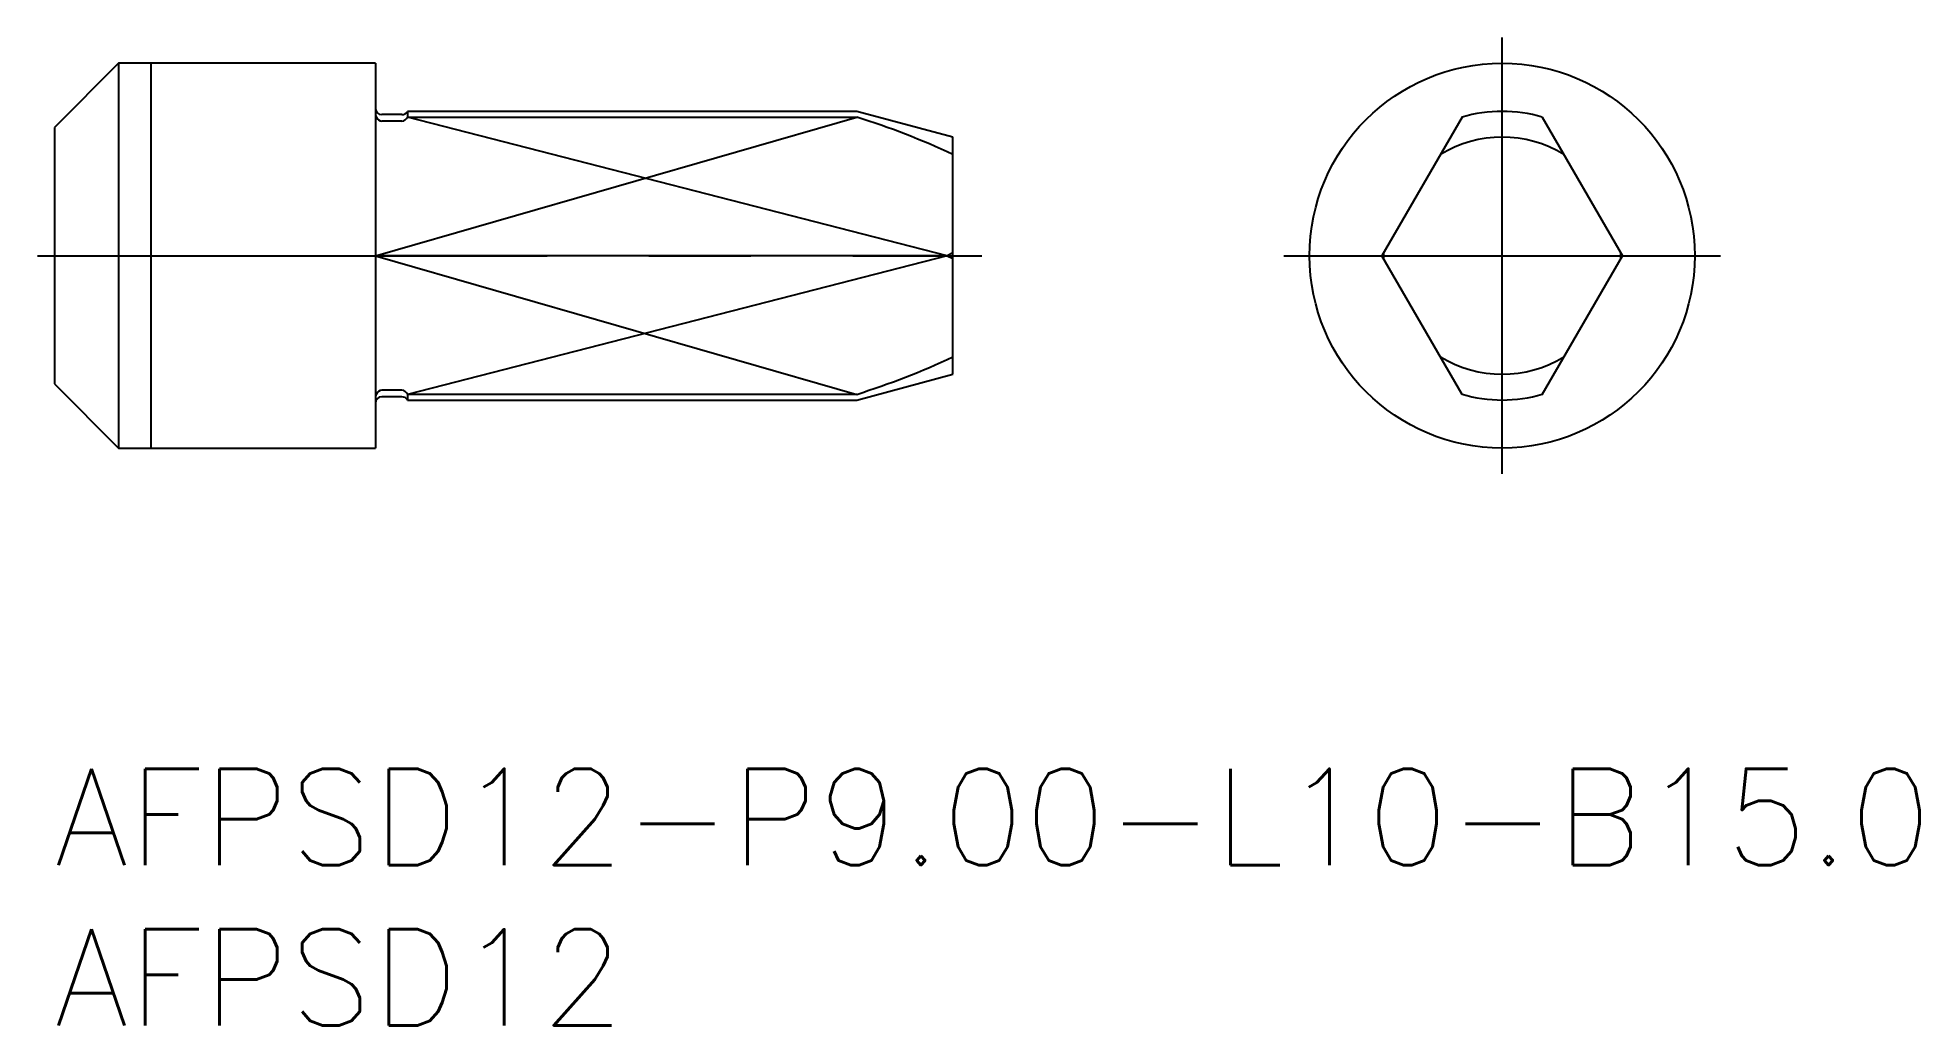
# Model space of a CAD drawing. Extents: x -0.5 to 58.1, y -8 to 22.8.
import ezdxf

# ---------------------------------------------------------------- set-up
doc = ezdxf.new("R2010")
doc.units = 0
doc.header["$LTSCALE"] = 0.5
doc.linetypes.add('CENTER', pattern=[50.8, 31.75, -6.35, 6.35, -6.35])
for name, color, linetype in [('MSM_CENTER', 1, 'CENTER'), ('MSM_CONTINUOUS', 7, 'CONTINUOUS'), ('MSM_NARROW', 5, 'CONTINUOUS'), ('MSM_PART_NUMBER', 7, 'CONTINUOUS')]:
    doc.layers.add(name, color=color, linetype=linetype)
doc.styles.get("Standard").update_dxf_attribs({"font": 'txt.shx', "height": 1.5, "bigfont": 'bigfont.shx'})

# ---------------------------------------------------------------- blocks, each defined once
blk = doc.blocks.new('*U15')
at = {"layer": 'MSM_PART_NUMBER'}
blk.add_text('AFPSD12-P9.00-L10-B15.0', height=3, dxfattribs=at).set_placement((0, -3))
blk = doc.blocks.new('*U16')
at = {"layer": 'MSM_PART_NUMBER'}
blk.add_text('AFPSD12', height=3, dxfattribs=at).set_placement((0, -8))

msp = doc.modelspace()

# ---------------------------------------------------------------- linework, layer by layer
at = {"layer": 'MSM_CENTER'}
for p, q in [((45.114, 9.2), (45.114, 22.8)), ((-0.525, 16), (28.9, 16)), ((38.314, 16), (51.914, 16))]:
    msp.add_line(p, q, dxfattribs=at)
at = {"layer": 'MSM_CONTINUOUS'}
for p, q in [((2, 22), (0, 20)), ((10, 22), (2, 22)), ((2, 22), (2, 10)), ((10, 22), (10, 10)), ((0, 20), (0, 12)), ((10.827, 20.4), (10.2, 20.4)), ((10.827, 20.196), (10.2, 20.196)), ((25, 20.5), (11, 20.5)), ((11, 20.5), (11, 20.323)), ((11, 20.323), (24.999, 20.323)), ((28, 19.696), (25, 20.5)), ((43.864, 20.323), (41.368, 16)), ((46.364, 20.323), (48.86, 16)), ((28, 12.304), (28, 19.696)), ((27.815, 16), (10, 16)), ((28, 16.088), (27.815, 16)), ((27.815, 16), (28, 15.912)), ((43.864, 11.677), (41.368, 16)), ((46.364, 11.677), (48.86, 16)), ((0, 12), (2, 10)), ((10.827, 11.804), (10.2, 11.804)), ((25, 11.5), (28, 12.304)), ((10.827, 11.6), (10.2, 11.6)), ((11, 11.677), (11, 11.5)), ((24.999, 11.677), (11, 11.677)), ((11, 11.5), (25, 11.5)), ((2, 10), (10, 10))]:
    msp.add_line(p, q, dxfattribs=at)
msp.add_circle((45.114, 16), 6, dxfattribs=at)
for centre, radius, start, end in [((10.2, 20.6), 0.2, 180, 270), ((10.294, 20.446), 0.294, 179.84207, 205.80274), ((10.211, 20.393), 0.196, 202.42775, 266.8114), ((10.827, 20.6), 0.2, 270, 330), ((10.811, 20.399), 0.204, 274.37843, 337.92084), ((17.185, -4.219), 25.756, 65.17206, 72.34), ((45.114, 16), 4.5, 73.87238, 106.12762), ((45.114, 16), 3.696, 58.63803, 121.36197), ((45.114, 16), 3.696, 178.63803, 181.36197), ((45.114, 16), 3.696, 358.63803, 1.36197), ((17.185, 36.219), 25.756, 287.66, 294.82794), ((45.114, 16), 3.696, 238.63803, 301.36197), ((10.211, 11.607), 0.196, 93.1886, 157.57225), ((10.811, 11.601), 0.204, 22.07916, 85.62157), ((10.294, 11.554), 0.294, 154.19726, 180.15793), ((10.2, 11.4), 0.2, 90, 180), ((10.827, 11.4), 0.2, 30, 90), ((45.114, 16), 4.5, 253.87238, 286.12762)]:
    msp.add_arc(centre, radius, start, end, dxfattribs=at)
at = {"layer": 'MSM_NARROW'}
for p, q in [((3, 22), (3, 10)), ((10, 16), (24.999, 20.323)), ((27.815, 16), (11, 20.323)), ((10, 16), (24.999, 11.677)), ((27.815, 16), (11, 11.677))]:
    msp.add_line(p, q, dxfattribs=at)

# ---------------------------------------------------------------- block references
at = {"layer": 'MSM_CONTINUOUS'}
for name in ['*U15', '*U16']:
    msp.add_blockref(name, (0, 0), dxfattribs=at)

doc.saveas('drawing.dxf')
